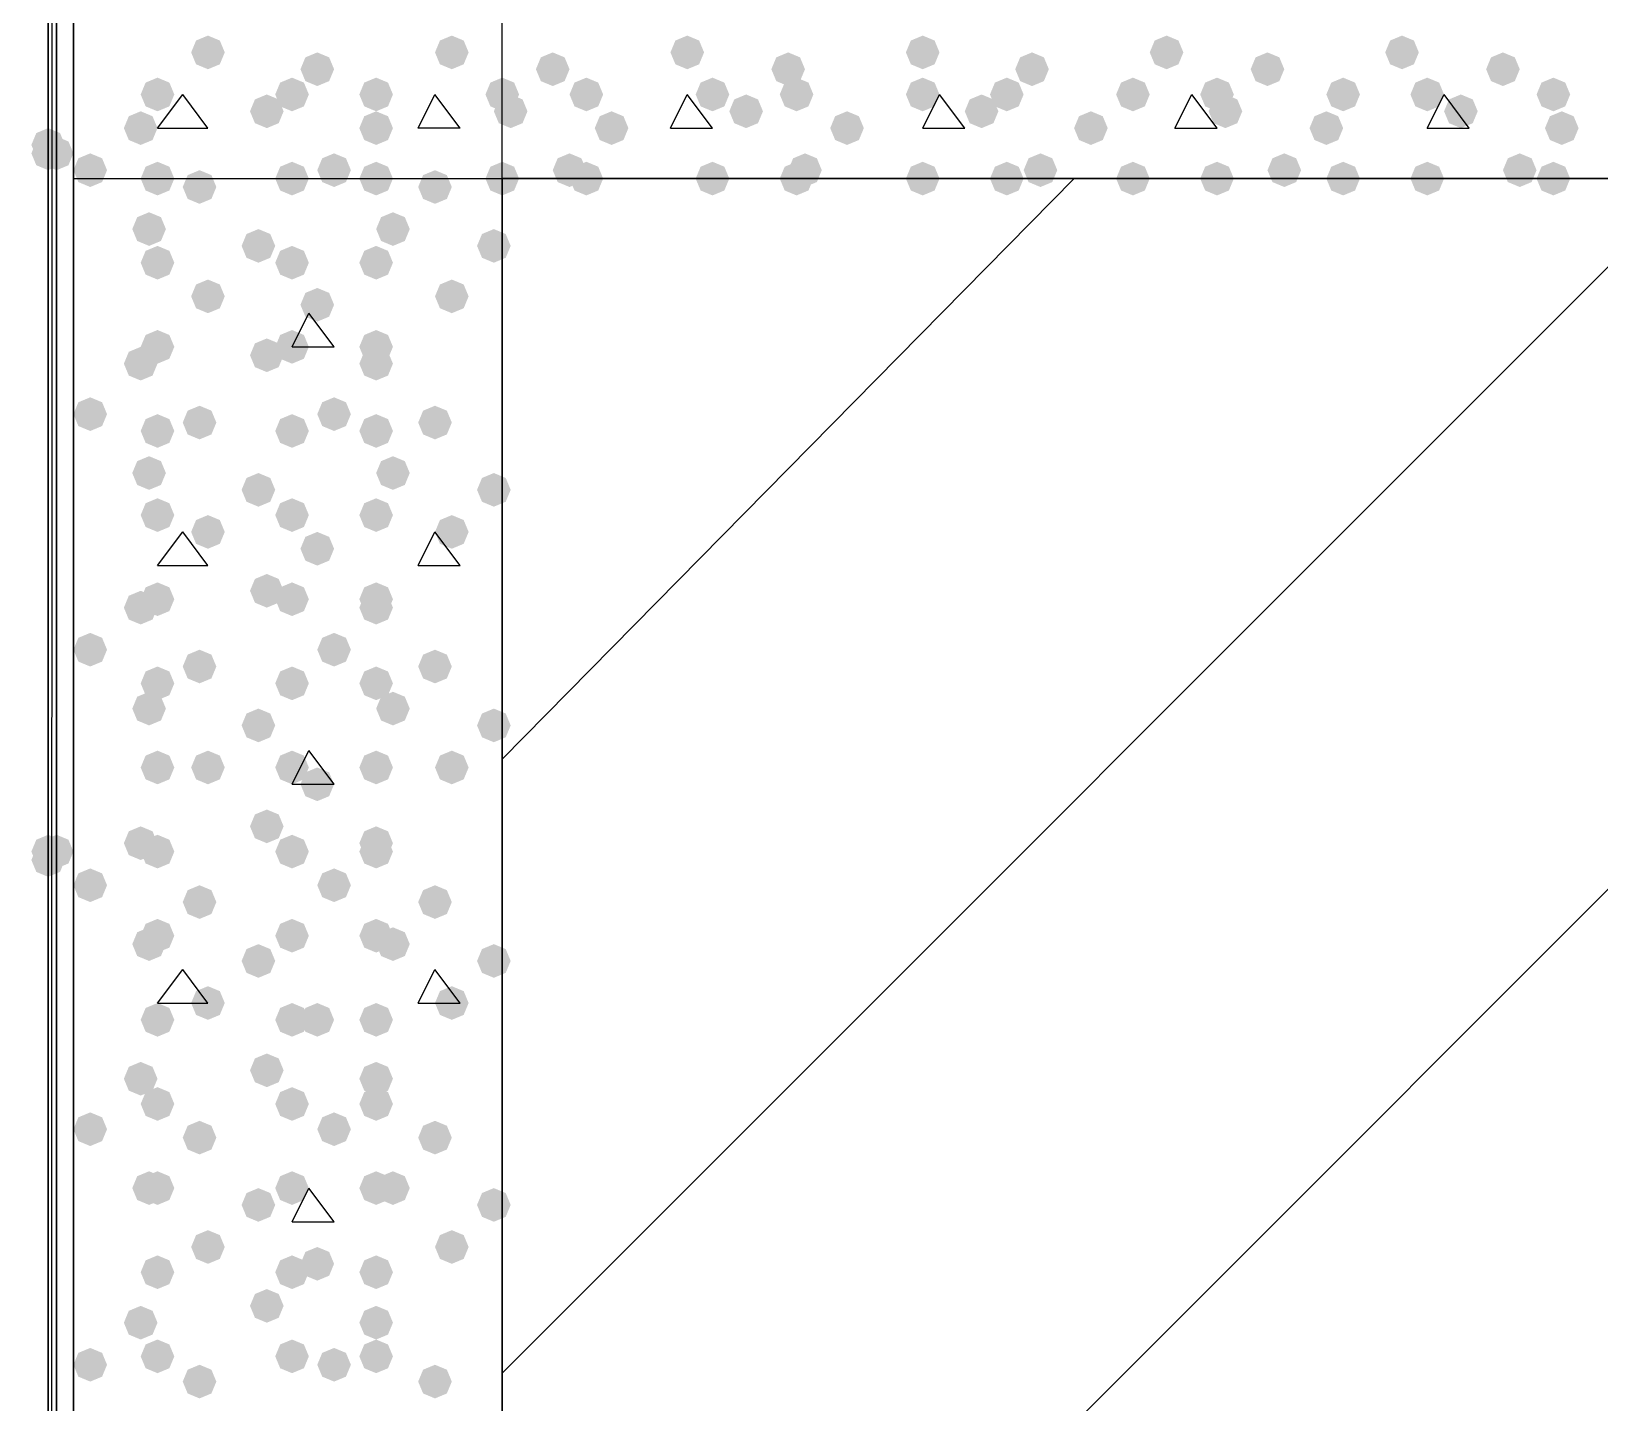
# Model space of a CAD drawing. Header units: millimetres. Extents: x 0 to 420, y 0 to 297.
# Drawn here: x 31.16 to 39.05, y 157.67 to 164.57 of the extents above; entities that cross this region are included whole.
import ezdxf

# ---------------------------------------------------------------- set-up
doc = ezdxf.new("R2010")
doc.units = ezdxf.units.MM
doc.layers.get('0').update_dxf_attribs({"linetype": 'CONTINUOUS'})

msp = doc.modelspace()

# ---------------------------------------------------------------- hatches: boundary and pattern name
at = {"true_color": 0x000007}
h = msp.add_hatch(color=0, dxfattribs=at)
h.paths.add_polyline_path([(31.284333, 243.755333), (31.284333, 100.160667)], flags=0)
h.paths.add_polyline_path([(31.284333, 100.160667), (31.284333, 243.755333)], flags=0)
for points in [[(32.131, 164.465), (32.106129, 164.405204), (32.046333, 164.380333), (31.986537, 164.405204), (31.961667, 164.465), (31.986537, 164.524796), (32.046333, 164.549667), (32.106129, 164.524796)], [(33.358667, 164.465), (33.333796, 164.405204), (33.274, 164.380333), (33.214204, 164.405204), (33.189333, 164.465), (33.214204, 164.524796), (33.274, 164.549667), (33.333796, 164.524796)], [(32.681333, 164.380333), (32.656462, 164.320537), (32.596667, 164.295667), (32.536871, 164.320537), (32.512, 164.380333), (32.536871, 164.440129), (32.596667, 164.465), (32.656462, 164.440129)], [(31.877, 164.253333), (31.852129, 164.193537), (31.792333, 164.168667), (31.732538, 164.193537), (31.707667, 164.253333), (31.732537, 164.313129), (31.792333, 164.338), (31.852129, 164.313129)], [(32.554333, 164.253333), (32.529462, 164.193537), (32.469667, 164.168667), (32.409871, 164.193537), (32.385, 164.253333), (32.409871, 164.313129), (32.469667, 164.338), (32.529462, 164.313129)], [(32.977667, 164.253333), (32.952796, 164.193537), (32.893, 164.168667), (32.833204, 164.193537), (32.808333, 164.253333), (32.833204, 164.313129), (32.893, 164.338), (32.952796, 164.313129)], [(32.427333, 164.168667), (32.402463, 164.108871), (32.342667, 164.084), (32.282871, 164.108871), (32.258, 164.168667), (32.282871, 164.228462), (32.342667, 164.253333), (32.402462, 164.228463)], [(31.792333, 164.084), (31.767463, 164.024204), (31.707667, 163.999333), (31.647871, 164.024204), (31.623, 164.084), (31.647871, 164.143796), (31.707667, 164.168667), (31.767462, 164.143796)], [(32.977667, 164.084), (32.952796, 164.024204), (32.893, 163.999333), (32.833204, 164.024204), (32.808333, 164.084), (32.833204, 164.143796), (32.893, 164.168667), (32.952796, 164.143796)], [(31.538333, 163.872333), (31.513463, 163.812537), (31.453667, 163.787667), (31.393871, 163.812537), (31.369, 163.872333), (31.393871, 163.932129), (31.453667, 163.957), (31.513462, 163.932129)], [(31.877, 163.83), (31.852129, 163.770204), (31.792333, 163.745333), (31.732538, 163.770204), (31.707667, 163.83), (31.732537, 163.889796), (31.792333, 163.914667), (31.852129, 163.889796)], [(32.554333, 163.83), (32.529462, 163.770204), (32.469667, 163.745333), (32.409871, 163.770204), (32.385, 163.83), (32.409871, 163.889796), (32.469667, 163.914667), (32.529462, 163.889796)], [(32.766, 163.872333), (32.741129, 163.812537), (32.681333, 163.787667), (32.621537, 163.812537), (32.596667, 163.872333), (32.621537, 163.932129), (32.681333, 163.957), (32.741129, 163.932129)], [(32.977667, 163.83), (32.952796, 163.770204), (32.893, 163.745333), (32.833204, 163.770204), (32.808333, 163.83), (32.833204, 163.889796), (32.893, 163.914667), (32.952796, 163.889796)]]:
    msp.add_hatch(color=0, dxfattribs=at).paths.add_polyline_path(points, flags=0)
at = {"true_color": 0x000008}
for points in [[(34.544, 164.465), (34.519129, 164.405204), (34.459333, 164.380333), (34.399538, 164.405204), (34.374667, 164.465), (34.399537, 164.524796), (34.459333, 164.549667), (34.519129, 164.524796)], [(35.729333, 164.465), (35.704462, 164.405204), (35.644667, 164.380333), (35.584871, 164.405204), (35.56, 164.465), (35.584871, 164.524796), (35.644667, 164.549667), (35.704462, 164.524796)], [(36.957, 164.465), (36.932129, 164.405204), (36.872333, 164.380333), (36.812538, 164.405204), (36.787667, 164.465), (36.812537, 164.524796), (36.872333, 164.549667), (36.932129, 164.524796)], [(38.142333, 164.465), (38.117463, 164.405204), (38.057667, 164.380333), (37.997871, 164.405204), (37.973, 164.465), (37.997871, 164.524796), (38.057667, 164.549667), (38.117462, 164.524796)], [(33.866667, 164.380333), (33.841796, 164.320537), (33.782, 164.295667), (33.722204, 164.320537), (33.697333, 164.380333), (33.722204, 164.440129), (33.782, 164.465), (33.841796, 164.440129)], [(35.052, 164.380333), (35.027129, 164.320537), (34.967333, 164.295667), (34.907538, 164.320537), (34.882667, 164.380333), (34.907537, 164.440129), (34.967333, 164.465), (35.027129, 164.440129)], [(36.279667, 164.380333), (36.254796, 164.320537), (36.195, 164.295667), (36.135204, 164.320537), (36.110333, 164.380333), (36.135204, 164.440129), (36.195, 164.465), (36.254796, 164.440129)], [(37.465, 164.380333), (37.440129, 164.320537), (37.380333, 164.295667), (37.320538, 164.320537), (37.295667, 164.380333), (37.320537, 164.440129), (37.380333, 164.465), (37.440129, 164.440129)], [(38.650333, 164.380333), (38.625463, 164.320537), (38.565667, 164.295667), (38.505871, 164.320537), (38.481, 164.380333), (38.505871, 164.440129), (38.565667, 164.465), (38.625462, 164.440129)], [(33.612667, 164.253333), (33.587796, 164.193537), (33.528, 164.168667), (33.468204, 164.193537), (33.443333, 164.253333), (33.468204, 164.313129), (33.528, 164.338), (33.587796, 164.313129)], [(34.036, 164.253333), (34.011129, 164.193537), (33.951333, 164.168667), (33.891537, 164.193537), (33.866667, 164.253333), (33.891537, 164.313129), (33.951333, 164.338), (34.011129, 164.313129)], [(34.671, 164.253333), (34.646129, 164.193537), (34.586333, 164.168667), (34.526537, 164.193537), (34.501667, 164.253333), (34.526537, 164.313129), (34.586333, 164.338), (34.646129, 164.313129)], [(35.094333, 164.253333), (35.069462, 164.193537), (35.009667, 164.168667), (34.949871, 164.193537), (34.925, 164.253333), (34.949871, 164.313129), (35.009667, 164.338), (35.069462, 164.313129)], [(35.729333, 164.253333), (35.704462, 164.193537), (35.644667, 164.168667), (35.584871, 164.193537), (35.56, 164.253333), (35.584871, 164.313129), (35.644667, 164.338), (35.704462, 164.313129)], [(36.152667, 164.253333), (36.127796, 164.193537), (36.068, 164.168667), (36.008204, 164.193537), (35.983333, 164.253333), (36.008204, 164.313129), (36.068, 164.338), (36.127796, 164.313129)], [(36.787667, 164.253333), (36.762796, 164.193537), (36.703, 164.168667), (36.643204, 164.193537), (36.618333, 164.253333), (36.643204, 164.313129), (36.703, 164.338), (36.762796, 164.313129)], [(37.211, 164.253333), (37.186129, 164.193537), (37.126333, 164.168667), (37.066537, 164.193537), (37.041667, 164.253333), (37.066537, 164.313129), (37.126333, 164.338), (37.186129, 164.313129)], [(37.846, 164.253333), (37.821129, 164.193537), (37.761333, 164.168667), (37.701537, 164.193537), (37.676667, 164.253333), (37.701537, 164.313129), (37.761333, 164.338), (37.821129, 164.313129)], [(38.269333, 164.253333), (38.244462, 164.193537), (38.184667, 164.168667), (38.124871, 164.193537), (38.1, 164.253333), (38.124871, 164.313129), (38.184667, 164.338), (38.244462, 164.313129)], [(38.904333, 164.253333), (38.879462, 164.193537), (38.819667, 164.168667), (38.759871, 164.193537), (38.735, 164.253333), (38.759871, 164.313129), (38.819667, 164.338), (38.879462, 164.313129)], [(33.655, 164.168667), (33.630129, 164.108871), (33.570333, 164.084), (33.510538, 164.108871), (33.485667, 164.168667), (33.510537, 164.228462), (33.570333, 164.253333), (33.630129, 164.228463)], [(34.840333, 164.168667), (34.815463, 164.108871), (34.755667, 164.084), (34.695871, 164.108871), (34.671, 164.168667), (34.695871, 164.228462), (34.755667, 164.253333), (34.815462, 164.228463)], [(36.025667, 164.168667), (36.000796, 164.108871), (35.941, 164.084), (35.881204, 164.108871), (35.856333, 164.168667), (35.881204, 164.228462), (35.941, 164.253333), (36.000796, 164.228463)], [(37.253333, 164.168667), (37.228463, 164.108871), (37.168667, 164.084), (37.108871, 164.108871), (37.084, 164.168667), (37.108871, 164.228462), (37.168667, 164.253333), (37.228462, 164.228463)], [(38.438667, 164.168667), (38.413796, 164.108871), (38.354, 164.084), (38.294204, 164.108871), (38.269333, 164.168667), (38.294204, 164.228462), (38.354, 164.253333), (38.413796, 164.228463)], [(34.163, 164.084), (34.138129, 164.024204), (34.078333, 163.999333), (34.018537, 164.024204), (33.993667, 164.084), (34.018537, 164.143796), (34.078333, 164.168667), (34.138129, 164.143796)], [(35.348333, 164.084), (35.323463, 164.024204), (35.263667, 163.999333), (35.203871, 164.024204), (35.179, 164.084), (35.203871, 164.143796), (35.263667, 164.168667), (35.323462, 164.143796)], [(36.576, 164.084), (36.551129, 164.024204), (36.491333, 163.999333), (36.431537, 164.024204), (36.406667, 164.084), (36.431537, 164.143796), (36.491333, 164.168667), (36.551129, 164.143796)], [(37.761333, 164.084), (37.736462, 164.024204), (37.676667, 163.999333), (37.616871, 164.024204), (37.592, 164.084), (37.616871, 164.143796), (37.676667, 164.168667), (37.736462, 164.143796)], [(38.946667, 164.084), (38.921796, 164.024204), (38.862, 163.999333), (38.802204, 164.024204), (38.777333, 164.084), (38.802204, 164.143796), (38.862, 164.168667), (38.921796, 164.143796)], [(33.612667, 163.83), (33.587796, 163.770204), (33.528, 163.745333), (33.468204, 163.770204), (33.443333, 163.83), (33.468204, 163.889796), (33.528, 163.914667), (33.587796, 163.889796)], [(33.951333, 163.872333), (33.926463, 163.812537), (33.866667, 163.787667), (33.806871, 163.812537), (33.782, 163.872333), (33.806871, 163.932129), (33.866667, 163.957), (33.926462, 163.932129)], [(34.036, 163.83), (34.011129, 163.770204), (33.951333, 163.745333), (33.891537, 163.770204), (33.866667, 163.83), (33.891537, 163.889796), (33.951333, 163.914667), (34.011129, 163.889796)], [(34.671, 163.83), (34.646129, 163.770204), (34.586333, 163.745333), (34.526537, 163.770204), (34.501667, 163.83), (34.526537, 163.889796), (34.586333, 163.914667), (34.646129, 163.889796)], [(35.094333, 163.83), (35.069462, 163.770204), (35.009667, 163.745333), (34.949871, 163.770204), (34.925, 163.83), (34.949871, 163.889796), (35.009667, 163.914667), (35.069462, 163.889796)], [(35.136667, 163.872333), (35.111796, 163.812537), (35.052, 163.787667), (34.992204, 163.812537), (34.967333, 163.872333), (34.992204, 163.932129), (35.052, 163.957), (35.111796, 163.932129)], [(35.729333, 163.83), (35.704462, 163.770204), (35.644667, 163.745333), (35.584871, 163.770204), (35.56, 163.83), (35.584871, 163.889796), (35.644667, 163.914667), (35.704462, 163.889796)], [(36.152667, 163.83), (36.127796, 163.770204), (36.068, 163.745333), (36.008204, 163.770204), (35.983333, 163.83), (36.008204, 163.889796), (36.068, 163.914667), (36.127796, 163.889796)], [(36.322, 163.872333), (36.297129, 163.812537), (36.237333, 163.787667), (36.177538, 163.812537), (36.152667, 163.872333), (36.177537, 163.932129), (36.237333, 163.957), (36.297129, 163.932129)], [(36.787667, 163.83), (36.762796, 163.770204), (36.703, 163.745333), (36.643204, 163.770204), (36.618333, 163.83), (36.643204, 163.889796), (36.703, 163.914667), (36.762796, 163.889796)], [(37.211, 163.83), (37.186129, 163.770204), (37.126333, 163.745333), (37.066537, 163.770204), (37.041667, 163.83), (37.066537, 163.889796), (37.126333, 163.914667), (37.186129, 163.889796)], [(37.549667, 163.872333), (37.524796, 163.812537), (37.465, 163.787667), (37.405204, 163.812537), (37.380333, 163.872333), (37.405204, 163.932129), (37.465, 163.957), (37.524796, 163.932129)], [(37.846, 163.83), (37.821129, 163.770204), (37.761333, 163.745333), (37.701537, 163.770204), (37.676667, 163.83), (37.701537, 163.889796), (37.761333, 163.914667), (37.821129, 163.889796)], [(38.269333, 163.83), (38.244462, 163.770204), (38.184667, 163.745333), (38.124871, 163.770204), (38.1, 163.83), (38.124871, 163.889796), (38.184667, 163.914667), (38.244462, 163.889796)], [(38.735, 163.872333), (38.710129, 163.812537), (38.650333, 163.787667), (38.590538, 163.812537), (38.565667, 163.872333), (38.590537, 163.932129), (38.650333, 163.957), (38.710129, 163.932129)], [(38.904333, 163.83), (38.879462, 163.770204), (38.819667, 163.745333), (38.759871, 163.770204), (38.735, 163.83), (38.759871, 163.889796), (38.819667, 163.914667), (38.879462, 163.889796)], [(32.088667, 163.787667), (32.063796, 163.727871), (32.004, 163.703), (31.944204, 163.727871), (31.919333, 163.787667), (31.944204, 163.847462), (32.004, 163.872333), (32.063796, 163.847463)], [(33.274, 163.787667), (33.249129, 163.727871), (33.189333, 163.703), (33.129538, 163.727871), (33.104667, 163.787667), (33.129537, 163.847462), (33.189333, 163.872333), (33.249129, 163.847463)], [(31.834667, 163.576), (31.809796, 163.516204), (31.75, 163.491333), (31.690204, 163.516204), (31.665333, 163.576), (31.690204, 163.635796), (31.75, 163.660667), (31.809796, 163.635796)], [(33.062333, 163.576), (33.037463, 163.516204), (32.977667, 163.491333), (32.917871, 163.516204), (32.893, 163.576), (32.917871, 163.635796), (32.977667, 163.660667), (33.037462, 163.635796)], [(32.385, 163.491333), (32.360129, 163.431537), (32.300333, 163.406667), (32.240538, 163.431537), (32.215667, 163.491333), (32.240537, 163.551129), (32.300333, 163.576), (32.360129, 163.551129)], [(33.570333, 163.491333), (33.545463, 163.431537), (33.485667, 163.406667), (33.425871, 163.431537), (33.401, 163.491333), (33.425871, 163.551129), (33.485667, 163.576), (33.545462, 163.551129)], [(31.877, 163.406667), (31.852129, 163.346871), (31.792333, 163.322), (31.732538, 163.346871), (31.707667, 163.406667), (31.732537, 163.466462), (31.792333, 163.491333), (31.852129, 163.466463)], [(32.554333, 163.406667), (32.529462, 163.346871), (32.469667, 163.322), (32.409871, 163.346871), (32.385, 163.406667), (32.409871, 163.466462), (32.469667, 163.491333), (32.529462, 163.466463)], [(32.977667, 163.406667), (32.952796, 163.346871), (32.893, 163.322), (32.833204, 163.346871), (32.808333, 163.406667), (32.833204, 163.466462), (32.893, 163.491333), (32.952796, 163.466463)], [(32.131, 163.237333), (32.106129, 163.177537), (32.046333, 163.152667), (31.986537, 163.177537), (31.961667, 163.237333), (31.986537, 163.297129), (32.046333, 163.322), (32.106129, 163.297129)], [(32.681333, 163.195), (32.656462, 163.135204), (32.596667, 163.110333), (32.536871, 163.135204), (32.512, 163.195), (32.536871, 163.254796), (32.596667, 163.279667), (32.656462, 163.254796)], [(33.358667, 163.237333), (33.333796, 163.177537), (33.274, 163.152667), (33.214204, 163.177537), (33.189333, 163.237333), (33.214204, 163.297129), (33.274, 163.322), (33.333796, 163.297129)], [(31.877, 162.983333), (31.852129, 162.923537), (31.792333, 162.898667), (31.732538, 162.923537), (31.707667, 162.983333), (31.732537, 163.043129), (31.792333, 163.068), (31.852129, 163.043129)], [(32.554333, 162.983333), (32.529462, 162.923537), (32.469667, 162.898667), (32.409871, 162.923537), (32.385, 162.983333), (32.409871, 163.043129), (32.469667, 163.068), (32.529462, 163.043129)], [(32.977667, 162.983333), (32.952796, 162.923537), (32.893, 162.898667), (32.833204, 162.923537), (32.808333, 162.983333), (32.833204, 163.043129), (32.893, 163.068), (32.952796, 163.043129)], [(31.792333, 162.898667), (31.767463, 162.838871), (31.707667, 162.814), (31.647871, 162.838871), (31.623, 162.898667), (31.647871, 162.958462), (31.707667, 162.983333), (31.767462, 162.958463)], [(32.427333, 162.941), (32.402463, 162.881204), (32.342667, 162.856333), (32.282871, 162.881204), (32.258, 162.941), (32.282871, 163.000796), (32.342667, 163.025667), (32.402462, 163.000796)], [(32.977667, 162.898667), (32.952796, 162.838871), (32.893, 162.814), (32.833204, 162.838871), (32.808333, 162.898667), (32.833204, 162.958462), (32.893, 162.983333), (32.952796, 162.958463)], [(31.538333, 162.644667), (31.513463, 162.584871), (31.453667, 162.56), (31.393871, 162.584871), (31.369, 162.644667), (31.393871, 162.704462), (31.453667, 162.729333), (31.513462, 162.704463)], [(32.766, 162.644667), (32.741129, 162.584871), (32.681333, 162.56), (32.621537, 162.584871), (32.596667, 162.644667), (32.621537, 162.704462), (32.681333, 162.729333), (32.741129, 162.704463)], [(31.877, 162.56), (31.852129, 162.500204), (31.792333, 162.475333), (31.732538, 162.500204), (31.707667, 162.56), (31.732537, 162.619796), (31.792333, 162.644667), (31.852129, 162.619796)], [(32.088667, 162.602333), (32.063796, 162.542537), (32.004, 162.517667), (31.944204, 162.542537), (31.919333, 162.602333), (31.944204, 162.662129), (32.004, 162.687), (32.063796, 162.662129)], [(32.554333, 162.56), (32.529462, 162.500204), (32.469667, 162.475333), (32.409871, 162.500204), (32.385, 162.56), (32.409871, 162.619796), (32.469667, 162.644667), (32.529462, 162.619796)], [(32.977667, 162.56), (32.952796, 162.500204), (32.893, 162.475333), (32.833204, 162.500204), (32.808333, 162.56), (32.833204, 162.619796), (32.893, 162.644667), (32.952796, 162.619796)], [(33.274, 162.602333), (33.249129, 162.542537), (33.189333, 162.517667), (33.129538, 162.542537), (33.104667, 162.602333), (33.129537, 162.662129), (33.189333, 162.687), (33.249129, 162.662129)], [(31.834667, 162.348333), (31.809796, 162.288537), (31.75, 162.263667), (31.690204, 162.288537), (31.665333, 162.348333), (31.690204, 162.408129), (31.75, 162.433), (31.809796, 162.408129)], [(33.062333, 162.348333), (33.037463, 162.288537), (32.977667, 162.263667), (32.917871, 162.288537), (32.893, 162.348333), (32.917871, 162.408129), (32.977667, 162.433), (33.037462, 162.408129)], [(32.385, 162.263667), (32.360129, 162.203871), (32.300333, 162.179), (32.240538, 162.203871), (32.215667, 162.263667), (32.240537, 162.323462), (32.300333, 162.348333), (32.360129, 162.323463)], [(33.570333, 162.263667), (33.545463, 162.203871), (33.485667, 162.179), (33.425871, 162.203871), (33.401, 162.263667), (33.425871, 162.323462), (33.485667, 162.348333), (33.545462, 162.323463)], [(31.877, 162.136667), (31.852129, 162.076871), (31.792333, 162.052), (31.732538, 162.076871), (31.707667, 162.136667), (31.732537, 162.196462), (31.792333, 162.221333), (31.852129, 162.196463)], [(32.554333, 162.136667), (32.529462, 162.076871), (32.469667, 162.052), (32.409871, 162.076871), (32.385, 162.136667), (32.409871, 162.196462), (32.469667, 162.221333), (32.529462, 162.196463)], [(32.977667, 162.136667), (32.952796, 162.076871), (32.893, 162.052), (32.833204, 162.076871), (32.808333, 162.136667), (32.833204, 162.196462), (32.893, 162.221333), (32.952796, 162.196463)], [(32.131, 162.052), (32.106129, 161.992204), (32.046333, 161.967333), (31.986537, 161.992204), (31.961667, 162.052), (31.986537, 162.111796), (32.046333, 162.136667), (32.106129, 162.111796)], [(33.358667, 162.052), (33.333796, 161.992204), (33.274, 161.967333), (33.214204, 161.992204), (33.189333, 162.052), (33.214204, 162.111796), (33.274, 162.136667), (33.333796, 162.111796)], [(32.681333, 161.967333), (32.656462, 161.907537), (32.596667, 161.882667), (32.536871, 161.907537), (32.512, 161.967333), (32.536871, 162.027129), (32.596667, 162.052), (32.656462, 162.027129)], [(31.877, 161.713333), (31.852129, 161.653537), (31.792333, 161.628667), (31.732538, 161.653537), (31.707667, 161.713333), (31.732537, 161.773129), (31.792333, 161.798), (31.852129, 161.773129)], [(32.427333, 161.755667), (32.402463, 161.695871), (32.342667, 161.671), (32.282871, 161.695871), (32.258, 161.755667), (32.282871, 161.815462), (32.342667, 161.840333), (32.402462, 161.815463)], [(32.554333, 161.713333), (32.529462, 161.653537), (32.469667, 161.628667), (32.409871, 161.653537), (32.385, 161.713333), (32.409871, 161.773129), (32.469667, 161.798), (32.529462, 161.773129)], [(32.977667, 161.713333), (32.952796, 161.653537), (32.893, 161.628667), (32.833204, 161.653537), (32.808333, 161.713333), (32.833204, 161.773129), (32.893, 161.798), (32.952796, 161.773129)], [(31.792333, 161.671), (31.767463, 161.611204), (31.707667, 161.586333), (31.647871, 161.611204), (31.623, 161.671), (31.647871, 161.730796), (31.707667, 161.755667), (31.767462, 161.730796)], [(32.977667, 161.671), (32.952796, 161.611204), (32.893, 161.586333), (32.833204, 161.611204), (32.808333, 161.671), (32.833204, 161.730796), (32.893, 161.755667), (32.952796, 161.730796)], [(31.538333, 161.459333), (31.513463, 161.399538), (31.453667, 161.374667), (31.393871, 161.399538), (31.369, 161.459333), (31.393871, 161.519129), (31.453667, 161.544), (31.513462, 161.519129)], [(32.766, 161.459333), (32.741129, 161.399538), (32.681333, 161.374667), (32.621537, 161.399538), (32.596667, 161.459333), (32.621537, 161.519129), (32.681333, 161.544), (32.741129, 161.519129)], [(32.088667, 161.374667), (32.063796, 161.314871), (32.004, 161.29), (31.944204, 161.314871), (31.919333, 161.374667), (31.944204, 161.434462), (32.004, 161.459333), (32.063796, 161.434463)], [(33.274, 161.374667), (33.249129, 161.314871), (33.189333, 161.29), (33.129538, 161.314871), (33.104667, 161.374667), (33.129537, 161.434462), (33.189333, 161.459333), (33.249129, 161.434463)], [(31.877, 161.29), (31.852129, 161.230204), (31.792333, 161.205333), (31.732538, 161.230204), (31.707667, 161.29), (31.732537, 161.349796), (31.792333, 161.374667), (31.852129, 161.349796)], [(32.554333, 161.29), (32.529462, 161.230204), (32.469667, 161.205333), (32.409871, 161.230204), (32.385, 161.29), (32.409871, 161.349796), (32.469667, 161.374667), (32.529462, 161.349796)], [(32.977667, 161.29), (32.952796, 161.230204), (32.893, 161.205333), (32.833204, 161.230204), (32.808333, 161.29), (32.833204, 161.349796), (32.893, 161.374667), (32.952796, 161.349796)], [(31.834667, 161.163), (31.809796, 161.103204), (31.75, 161.078333), (31.690204, 161.103204), (31.665333, 161.163), (31.690204, 161.222796), (31.75, 161.247667), (31.809796, 161.222796)], [(33.062333, 161.163), (33.037463, 161.103204), (32.977667, 161.078333), (32.917871, 161.103204), (32.893, 161.163), (32.917871, 161.222796), (32.977667, 161.247667), (33.037462, 161.222796)], [(32.385, 161.078333), (32.360129, 161.018537), (32.300333, 160.993667), (32.240538, 161.018537), (32.215667, 161.078333), (32.240537, 161.138129), (32.300333, 161.163), (32.360129, 161.138129)], [(33.570333, 161.078333), (33.545463, 161.018537), (33.485667, 160.993667), (33.425871, 161.018537), (33.401, 161.078333), (33.425871, 161.138129), (33.485667, 161.163), (33.545462, 161.138129)], [(31.877, 160.866667), (31.852129, 160.806871), (31.792333, 160.782), (31.732538, 160.806871), (31.707667, 160.866667), (31.732537, 160.926462), (31.792333, 160.951333), (31.852129, 160.926463)], [(32.131, 160.866667), (32.106129, 160.806871), (32.046333, 160.782), (31.986537, 160.806871), (31.961667, 160.866667), (31.986537, 160.926462), (32.046333, 160.951333), (32.106129, 160.926463)], [(32.554333, 160.866667), (32.529462, 160.806871), (32.469667, 160.782), (32.409871, 160.806871), (32.385, 160.866667), (32.409871, 160.926462), (32.469667, 160.951333), (32.529462, 160.926463)], [(32.977667, 160.866667), (32.952796, 160.806871), (32.893, 160.782), (32.833204, 160.806871), (32.808333, 160.866667), (32.833204, 160.926462), (32.893, 160.951333), (32.952796, 160.926463)], [(33.358667, 160.866667), (33.333796, 160.806871), (33.274, 160.782), (33.214204, 160.806871), (33.189333, 160.866667), (33.214204, 160.926462), (33.274, 160.951333), (33.333796, 160.926463)], [(32.681333, 160.782), (32.656462, 160.722204), (32.596667, 160.697333), (32.536871, 160.722204), (32.512, 160.782), (32.536871, 160.841796), (32.596667, 160.866667), (32.656462, 160.841796)], [(32.427333, 160.570333), (32.402463, 160.510537), (32.342667, 160.485667), (32.282871, 160.510537), (32.258, 160.570333), (32.282871, 160.630129), (32.342667, 160.655), (32.402462, 160.630129)], [(31.792333, 160.485667), (31.767463, 160.425871), (31.707667, 160.401), (31.647871, 160.425871), (31.623, 160.485667), (31.647871, 160.545462), (31.707667, 160.570333), (31.767462, 160.545463)], [(31.877, 160.443333), (31.852129, 160.383537), (31.792333, 160.358667), (31.732538, 160.383537), (31.707667, 160.443333), (31.732537, 160.503129), (31.792333, 160.528), (31.852129, 160.503129)], [(32.554333, 160.443333), (32.529462, 160.383537), (32.469667, 160.358667), (32.409871, 160.383537), (32.385, 160.443333), (32.409871, 160.503129), (32.469667, 160.528), (32.529462, 160.503129)], [(32.977667, 160.485667), (32.952796, 160.425871), (32.893, 160.401), (32.833204, 160.425871), (32.808333, 160.485667), (32.833204, 160.545462), (32.893, 160.570333), (32.952796, 160.545463)], [(32.977667, 160.443333), (32.952796, 160.383537), (32.893, 160.358667), (32.833204, 160.383537), (32.808333, 160.443333), (32.833204, 160.503129), (32.893, 160.528), (32.952796, 160.503129)], [(31.538333, 160.274), (31.513463, 160.214204), (31.453667, 160.189333), (31.393871, 160.214204), (31.369, 160.274), (31.393871, 160.333796), (31.453667, 160.358667), (31.513462, 160.333796)], [(32.766, 160.274), (32.741129, 160.214204), (32.681333, 160.189333), (32.621537, 160.214204), (32.596667, 160.274), (32.621537, 160.333796), (32.681333, 160.358667), (32.741129, 160.333796)], [(32.088667, 160.189333), (32.063796, 160.129537), (32.004, 160.104667), (31.944204, 160.129537), (31.919333, 160.189333), (31.944204, 160.249129), (32.004, 160.274), (32.063796, 160.249129)], [(33.274, 160.189333), (33.249129, 160.129537), (33.189333, 160.104667), (33.129538, 160.129537), (33.104667, 160.189333), (33.129537, 160.249129), (33.189333, 160.274), (33.249129, 160.249129)], [(31.834667, 159.977667), (31.809796, 159.917871), (31.75, 159.893), (31.690204, 159.917871), (31.665333, 159.977667), (31.690204, 160.037462), (31.75, 160.062333), (31.809796, 160.037463)], [(31.877, 160.02), (31.852129, 159.960204), (31.792333, 159.935333), (31.732538, 159.960204), (31.707667, 160.02), (31.732537, 160.079796), (31.792333, 160.104667), (31.852129, 160.079796)], [(32.554333, 160.02), (32.529462, 159.960204), (32.469667, 159.935333), (32.409871, 159.960204), (32.385, 160.02), (32.409871, 160.079796), (32.469667, 160.104667), (32.529462, 160.079796)], [(32.977667, 160.02), (32.952796, 159.960204), (32.893, 159.935333), (32.833204, 159.960204), (32.808333, 160.02), (32.833204, 160.079796), (32.893, 160.104667), (32.952796, 160.079796)], [(33.062333, 159.977667), (33.037463, 159.917871), (32.977667, 159.893), (32.917871, 159.917871), (32.893, 159.977667), (32.917871, 160.037462), (32.977667, 160.062333), (33.037462, 160.037463)], [(32.385, 159.893), (32.360129, 159.833204), (32.300333, 159.808333), (32.240538, 159.833204), (32.215667, 159.893), (32.240537, 159.952796), (32.300333, 159.977667), (32.360129, 159.952796)], [(33.570333, 159.893), (33.545463, 159.833204), (33.485667, 159.808333), (33.425871, 159.833204), (33.401, 159.893), (33.425871, 159.952796), (33.485667, 159.977667), (33.545462, 159.952796)], [(32.131, 159.681333), (32.106129, 159.621537), (32.046333, 159.596667), (31.986537, 159.621537), (31.961667, 159.681333), (31.986537, 159.741129), (32.046333, 159.766), (32.106129, 159.741129)], [(33.358667, 159.681333), (33.333796, 159.621537), (33.274, 159.596667), (33.214204, 159.621537), (33.189333, 159.681333), (33.214204, 159.741129), (33.274, 159.766), (33.333796, 159.741129)], [(31.877, 159.596667), (31.852129, 159.536871), (31.792333, 159.512), (31.732538, 159.536871), (31.707667, 159.596667), (31.732537, 159.656462), (31.792333, 159.681333), (31.852129, 159.656463)], [(32.554333, 159.596667), (32.529462, 159.536871), (32.469667, 159.512), (32.409871, 159.536871), (32.385, 159.596667), (32.409871, 159.656462), (32.469667, 159.681333), (32.529462, 159.656463)], [(32.681333, 159.596667), (32.656462, 159.536871), (32.596667, 159.512), (32.536871, 159.536871), (32.512, 159.596667), (32.536871, 159.656462), (32.596667, 159.681333), (32.656462, 159.656463)], [(32.977667, 159.596667), (32.952796, 159.536871), (32.893, 159.512), (32.833204, 159.536871), (32.808333, 159.596667), (32.833204, 159.656462), (32.893, 159.681333), (32.952796, 159.656463)], [(32.427333, 159.342667), (32.402463, 159.282871), (32.342667, 159.258), (32.282871, 159.282871), (32.258, 159.342667), (32.282871, 159.402462), (32.342667, 159.427333), (32.402462, 159.402463)], [(31.792333, 159.300333), (31.767463, 159.240537), (31.707667, 159.215667), (31.647871, 159.240537), (31.623, 159.300333), (31.647871, 159.360129), (31.707667, 159.385), (31.767462, 159.360129)], [(32.977667, 159.300333), (32.952796, 159.240537), (32.893, 159.215667), (32.833204, 159.240537), (32.808333, 159.300333), (32.833204, 159.360129), (32.893, 159.385), (32.952796, 159.360129)], [(31.877, 159.173333), (31.852129, 159.113537), (31.792333, 159.088667), (31.732538, 159.113537), (31.707667, 159.173333), (31.732537, 159.233129), (31.792333, 159.258), (31.852129, 159.233129)], [(32.554333, 159.173333), (32.529462, 159.113537), (32.469667, 159.088667), (32.409871, 159.113537), (32.385, 159.173333), (32.409871, 159.233129), (32.469667, 159.258), (32.529462, 159.233129)], [(32.977667, 159.173333), (32.952796, 159.113537), (32.893, 159.088667), (32.833204, 159.113537), (32.808333, 159.173333), (32.833204, 159.233129), (32.893, 159.258), (32.952796, 159.233129)], [(31.538333, 159.046333), (31.513463, 158.986537), (31.453667, 158.961667), (31.393871, 158.986537), (31.369, 159.046333), (31.393871, 159.106129), (31.453667, 159.131), (31.513462, 159.106129)], [(32.088667, 159.004), (32.063796, 158.944204), (32.004, 158.919333), (31.944204, 158.944204), (31.919333, 159.004), (31.944204, 159.063796), (32.004, 159.088667), (32.063796, 159.063796)], [(32.766, 159.046333), (32.741129, 158.986537), (32.681333, 158.961667), (32.621537, 158.986537), (32.596667, 159.046333), (32.621537, 159.106129), (32.681333, 159.131), (32.741129, 159.106129)], [(33.274, 159.004), (33.249129, 158.944204), (33.189333, 158.919333), (33.129538, 158.944204), (33.104667, 159.004), (33.129537, 159.063796), (33.189333, 159.088667), (33.249129, 159.063796)], [(31.834667, 158.75), (31.809796, 158.690204), (31.75, 158.665333), (31.690204, 158.690204), (31.665333, 158.75), (31.690204, 158.809796), (31.75, 158.834667), (31.809796, 158.809796)], [(31.877, 158.75), (31.852129, 158.690204), (31.792333, 158.665333), (31.732538, 158.690204), (31.707667, 158.75), (31.732537, 158.809796), (31.792333, 158.834667), (31.852129, 158.809796)], [(32.554333, 158.75), (32.529462, 158.690204), (32.469667, 158.665333), (32.409871, 158.690204), (32.385, 158.75), (32.409871, 158.809796), (32.469667, 158.834667), (32.529462, 158.809796)], [(32.977667, 158.75), (32.952796, 158.690204), (32.893, 158.665333), (32.833204, 158.690204), (32.808333, 158.75), (32.833204, 158.809796), (32.893, 158.834667), (32.952796, 158.809796)], [(33.062333, 158.75), (33.037463, 158.690204), (32.977667, 158.665333), (32.917871, 158.690204), (32.893, 158.75), (32.917871, 158.809796), (32.977667, 158.834667), (33.037462, 158.809796)], [(32.385, 158.665333), (32.360129, 158.605537), (32.300333, 158.580667), (32.240538, 158.605537), (32.215667, 158.665333), (32.240537, 158.725129), (32.300333, 158.75), (32.360129, 158.725129)], [(33.570333, 158.665333), (33.545463, 158.605537), (33.485667, 158.580667), (33.425871, 158.605537), (33.401, 158.665333), (33.425871, 158.725129), (33.485667, 158.75), (33.545462, 158.725129)], [(32.131, 158.453667), (32.106129, 158.393871), (32.046333, 158.369), (31.986537, 158.393871), (31.961667, 158.453667), (31.986537, 158.513462), (32.046333, 158.538333), (32.106129, 158.513463)], [(33.358667, 158.453667), (33.333796, 158.393871), (33.274, 158.369), (33.214204, 158.393871), (33.189333, 158.453667), (33.214204, 158.513462), (33.274, 158.538333), (33.333796, 158.513463)], [(31.877, 158.326667), (31.852129, 158.266871), (31.792333, 158.242), (31.732538, 158.266871), (31.707667, 158.326667), (31.732537, 158.386462), (31.792333, 158.411333), (31.852129, 158.386463)], [(32.554333, 158.326667), (32.529462, 158.266871), (32.469667, 158.242), (32.409871, 158.266871), (32.385, 158.326667), (32.409871, 158.386462), (32.469667, 158.411333), (32.529462, 158.386463)], [(32.681333, 158.369), (32.656462, 158.309204), (32.596667, 158.284333), (32.536871, 158.309204), (32.512, 158.369), (32.536871, 158.428796), (32.596667, 158.453667), (32.656462, 158.428796)], [(32.977667, 158.326667), (32.952796, 158.266871), (32.893, 158.242), (32.833204, 158.266871), (32.808333, 158.326667), (32.833204, 158.386462), (32.893, 158.411333), (32.952796, 158.386463)], [(32.427333, 158.157333), (32.402463, 158.097537), (32.342667, 158.072667), (32.282871, 158.097537), (32.258, 158.157333), (32.282871, 158.217129), (32.342667, 158.242), (32.402462, 158.217129)], [(31.792333, 158.072667), (31.767463, 158.012871), (31.707667, 157.988), (31.647871, 158.012871), (31.623, 158.072667), (31.647871, 158.132462), (31.707667, 158.157333), (31.767462, 158.132463)], [(32.977667, 158.072667), (32.952796, 158.012871), (32.893, 157.988), (32.833204, 158.012871), (32.808333, 158.072667), (32.833204, 158.132462), (32.893, 158.157333), (32.952796, 158.132463)], [(31.877, 157.903333), (31.852129, 157.843537), (31.792333, 157.818667), (31.732538, 157.843537), (31.707667, 157.903333), (31.732537, 157.963129), (31.792333, 157.988), (31.852129, 157.963129)], [(32.554333, 157.903333), (32.529462, 157.843537), (32.469667, 157.818667), (32.409871, 157.843537), (32.385, 157.903333), (32.409871, 157.963129), (32.469667, 157.988), (32.529462, 157.963129)], [(32.977667, 157.903333), (32.952796, 157.843537), (32.893, 157.818667), (32.833204, 157.843537), (32.808333, 157.903333), (32.833204, 157.963129), (32.893, 157.988), (32.952796, 157.963129)], [(31.538333, 157.861), (31.513463, 157.801204), (31.453667, 157.776333), (31.393871, 157.801204), (31.369, 157.861), (31.393871, 157.920796), (31.453667, 157.945667), (31.513462, 157.920796)], [(32.766, 157.861), (32.741129, 157.801204), (32.681333, 157.776333), (32.621537, 157.801204), (32.596667, 157.861), (32.621537, 157.920796), (32.681333, 157.945667), (32.741129, 157.920796)], [(32.088667, 157.776333), (32.063796, 157.716537), (32.004, 157.691667), (31.944204, 157.716537), (31.919333, 157.776333), (31.944204, 157.836129), (32.004, 157.861), (32.063796, 157.836129)], [(33.274, 157.776333), (33.249129, 157.716537), (33.189333, 157.691667), (33.129538, 157.716537), (33.104667, 157.776333), (33.129537, 157.836129), (33.189333, 157.861), (33.249129, 157.836129)]]:
    msp.add_hatch(color=0, dxfattribs=at).paths.add_polyline_path(points, flags=0)
at = {"true_color": 0x0000fe}
for points in [[(31.326667, 163.999333), (31.301796, 163.939537), (31.242, 163.914667), (31.182204, 163.939537), (31.157333, 163.999333), (31.182204, 164.059129), (31.242, 164.084), (31.301796, 164.059129)], [(31.326667, 163.957), (31.301796, 163.897204), (31.242, 163.872333), (31.182204, 163.897204), (31.157333, 163.957), (31.182204, 164.016796), (31.242, 164.041667), (31.301796, 164.016796)], [(31.326667, 163.957), (31.301796, 163.897204), (31.242, 163.872333), (31.182204, 163.897204), (31.157333, 163.957), (31.182204, 164.016796), (31.242, 164.041667), (31.301796, 164.016796)], [(31.369, 163.957), (31.344129, 163.897204), (31.284333, 163.872333), (31.224538, 163.897204), (31.199667, 163.957), (31.224537, 164.016796), (31.284333, 164.041667), (31.344129, 164.016796)], [(31.326667, 160.443333), (31.301796, 160.383537), (31.242, 160.358667), (31.182204, 160.383537), (31.157333, 160.443333), (31.182204, 160.503129), (31.242, 160.528), (31.301796, 160.503129)], [(31.369, 160.443333), (31.344129, 160.383537), (31.284333, 160.358667), (31.224538, 160.383537), (31.199667, 160.443333), (31.224537, 160.503129), (31.284333, 160.528), (31.344129, 160.503129)], [(31.326667, 160.401), (31.301796, 160.341204), (31.242, 160.316333), (31.182204, 160.341204), (31.157333, 160.401), (31.182204, 160.460796), (31.242, 160.485667), (31.301796, 160.460796)], [(31.326667, 160.401), (31.301796, 160.341204), (31.242, 160.316333), (31.182204, 160.341204), (31.157333, 160.401), (31.182204, 160.460796), (31.242, 160.485667), (31.301796, 160.460796)]]:
    msp.add_hatch(color=0, dxfattribs=at).paths.add_polyline_path(points, flags=0)

# ---------------------------------------------------------------- linework, layer by layer
at = {"color": 0, "true_color": 0x000007}
for points in [[(31.242, 100.118333), (31.242, 243.755333)], [(31.242, 100.118333), (31.284333, 100.118333), (31.284333, 243.755333)], [(31.284333, 243.755333), (31.284333, 100.160667)], [(31.284333, 100.160667), (31.284333, 243.755333)], [(31.369, 142.621), (31.369, 165.946667), (379.603, 165.946667), (379.603, 142.621), (217.17, 142.621), (217.17, 121.454333), (193.844333, 121.454333), (193.844333, 142.621)], [(31.369, 142.621), (31.369, 165.946667), (379.603, 165.946667), (379.603, 142.621), (217.17, 142.621), (217.17, 121.454333), (193.844333, 121.454333), (193.844333, 142.621)], [(31.369, 165.946667), (31.369, 163.83), (33.528, 163.83), (33.528, 165.946667)]]:
    msp.add_lwpolyline(points, close=True, dxfattribs=at)
for points in [[(31.242, 100.118333), (31.242, 243.755333)], [(31.242, 243.755333), (31.242, 100.118333)], [(31.284333, 243.755333), (31.284333, 100.160667), (31.284333, 100.118333)], [(31.284333, 100.160667), (31.284333, 243.755333)], [(31.792333, 164.084), (31.919333, 164.253333)], [(32.046333, 164.084), (31.919333, 164.253333)], [(33.316333, 164.084), (33.104667, 164.084), (33.189333, 164.253333)], [(33.316333, 164.084), (33.189333, 164.253333)], [(31.792333, 164.084), (32.046333, 164.084)], [(31.369, 163.83), (31.369, 144.737667)], [(33.528, 163.83), (45.508333, 163.83)], [(33.528, 144.737667), (33.528, 163.83)]]:
    msp.add_lwpolyline(points, dxfattribs=at)
at = {"color": 0, "true_color": 0x000008}
for points in [[(34.374667, 164.084), (34.459333, 164.253333)], [(34.586333, 164.084), (34.459333, 164.253333)], [(35.644667, 164.084), (35.729333, 164.253333)], [(35.856333, 164.084), (35.729333, 164.253333)], [(36.914667, 164.084), (36.999333, 164.253333)], [(37.126333, 164.084), (36.999333, 164.253333)], [(38.184667, 164.084), (38.269333, 164.253333)], [(38.396333, 164.084), (38.269333, 164.253333)], [(34.374667, 164.084), (34.586333, 164.084)], [(35.644667, 164.084), (35.856333, 164.084)], [(36.914667, 164.084), (37.126333, 164.084)], [(38.184667, 164.084), (38.396333, 164.084)], [(32.469667, 162.983333), (32.554333, 163.152667)], [(32.681333, 162.983333), (32.554333, 163.152667)], [(32.469667, 162.983333), (32.681333, 162.983333)], [(31.792333, 161.882667), (31.919333, 162.052)], [(32.046333, 161.882667), (31.919333, 162.052)], [(33.104667, 161.882667), (33.189333, 162.052)], [(33.316333, 161.882667), (33.189333, 162.052)], [(31.792333, 161.882667), (32.046333, 161.882667)], [(33.104667, 161.882667), (33.316333, 161.882667)], [(32.469667, 160.782), (32.554333, 160.951333)], [(32.681333, 160.782), (32.554333, 160.951333)], [(32.469667, 160.782), (32.681333, 160.782)], [(31.792333, 159.681333), (31.919333, 159.850667)], [(32.046333, 159.681333), (31.919333, 159.850667)], [(33.104667, 159.681333), (33.189333, 159.850667)], [(33.316333, 159.681333), (33.189333, 159.850667)], [(31.792333, 159.681333), (32.046333, 159.681333)], [(33.104667, 159.681333), (33.316333, 159.681333)], [(32.469667, 158.580667), (32.554333, 158.75)], [(32.681333, 158.580667), (32.554333, 158.75)], [(32.469667, 158.580667), (32.681333, 158.580667)]]:
    msp.add_lwpolyline(points, dxfattribs=at)
at = {"color": 0, "true_color": 0x0000fd}
msp.add_lwpolyline([(215.053333, 144.737667), (377.486333, 144.737667), (377.486333, 163.83), (33.528, 163.83), (33.528, 144.737667), (195.961, 144.737667), (195.961, 123.571), (215.053333, 123.571)], close=True, dxfattribs=at)
at = {"color": 0, "true_color": 0x000003}
for points in [[(33.528002, 160.908999), (36.406668, 163.829999)], [(33.528002, 157.818666), (39.539335, 163.829999)], [(33.528002, 154.685999), (42.672002, 163.829999)]]:
    msp.add_lwpolyline(points, dxfattribs=at)

doc.saveas('drawing.dxf')
